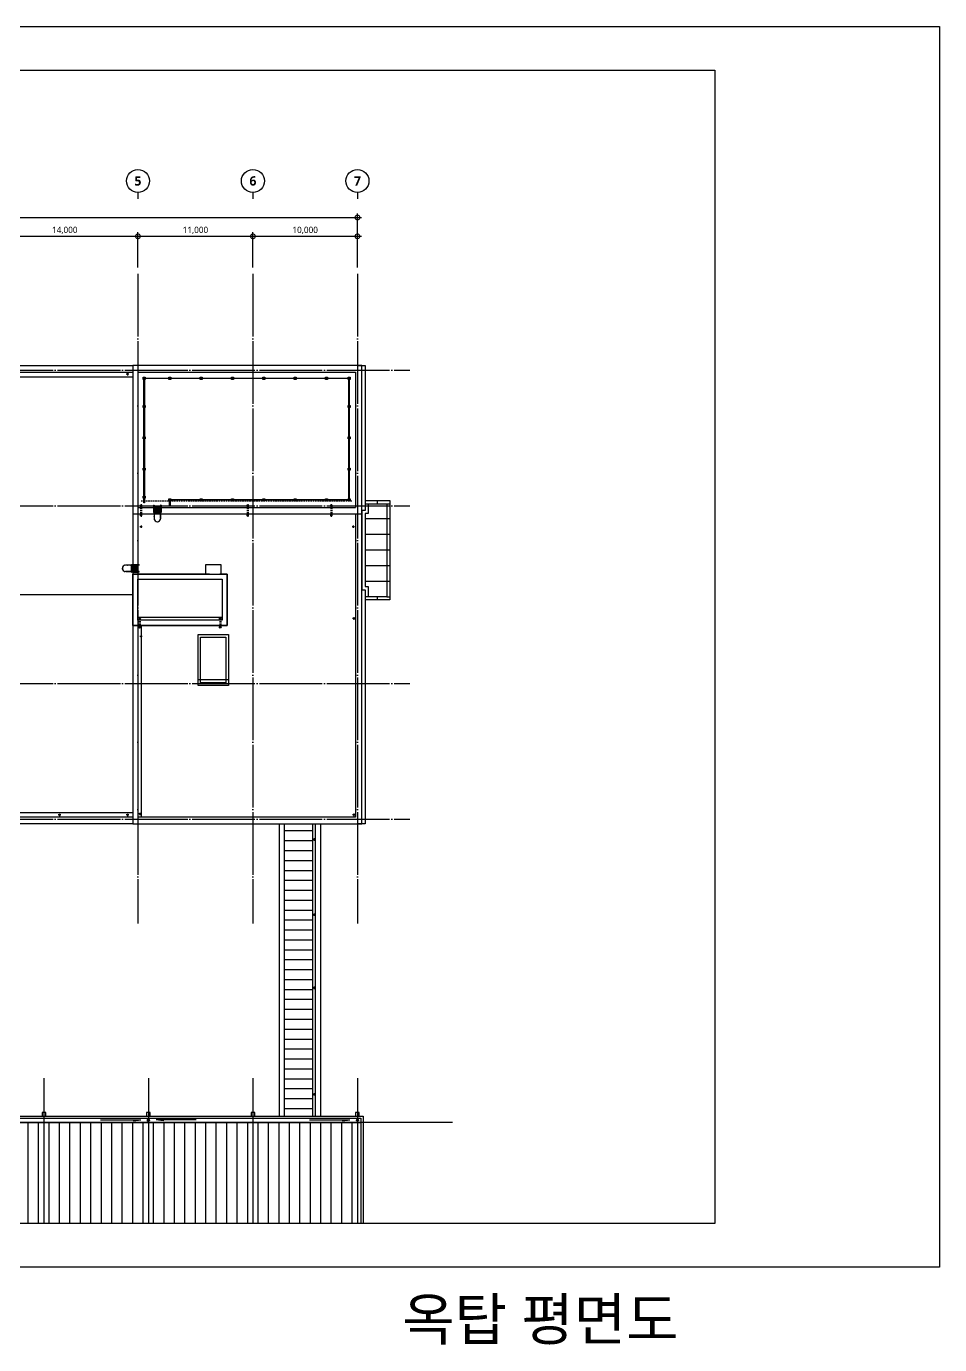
# Model space of a CAD drawing. Header units: millimetres. Extents: x -168200 to 672800, y -7409 to 118800.
# Drawn here: x 585427 to 672800, y -7409 to 118800 of the extents above; entities that cross this region are included whole.
import ezdxf
from ezdxf.enums import TextEntityAlignment as Align
from ezdxf.xclip import XClip

# ---------------------------------------------------------------- set-up
doc = ezdxf.new("R2010")
doc.units = ezdxf.units.MM
doc.header["$LTSCALE"] = 200
doc.header["$XCLIPFRAME"] = 0
for name, pattern in [('CEN', [62, 60, -1, 0, -1]), ('CEN-GAUN', [32.2, 30, -1, 0.2, -1]), ('CENTER', [50.8, 31.75, -6.35, 6.35, -6.35]), ('HIDD', [1.05, 0.6, -0.45]), ('HIDDEN', [0.375, 0.25, -0.125]), ('XR01-B21-EA-1-P$0$HID', [2.3, 1.5, -0.8])]:
    doc.linetypes.add(name, pattern=pattern)
doc.layers.get('DEFPOINTS').update_dxf_attribs({"color": 137})
for name, color, linetype in [('1 BA', 9, 'Continuous'), ('1 CEN', 15, 'CEN-GAUN'), ('WALL-D', 3, 'Continuous'), ('입면선', 252, 'Continuous'), ('중심선', 252, 'CENTER')]:
    doc.layers.add(name, color=color, linetype=linetype)
doc.styles.add('$0$스타일1', font='malgun.ttf')
doc.styles.get("Standard").update_dxf_attribs({"font": 'malgun.ttf'})
doc.styles.add('스타일2', font='malgunbd.ttf')
doc.dimstyles.new('CJA', dxfattribs={"dimscale": 300, "dimtxt": 2.7, "dimasz": 1, "dimexe": 2, "dimexo": 3, "dimgap": 1, "dimtad": 1, "dimdec": 0, "dimzin": 1, "dimdsep": 46, "dimlunit": 6, "dimtxsty": '$0$스타일1', "dimblk": 'CJDOT', "dimcen": 0.09, "dimdle": 1, "dimclrd": 256, "dimclre": 256, "dimclrt": 3, "dimadec": 0, "dimazin": 0, "dimtfac": 1, "dimtdec": 0, "dimtix": 1, "dimtmove": 2, "dimatfit": 3, "dimldrblk": 'CJDOT', "dimfxl": 1, "dimtolj": 1, "dimtzin": 1, "dimarcsym": 0})

# ---------------------------------------------------------------- blocks, each defined once
blk = doc.blocks.new('I-Center 지붕 평면도')
at = {"layer": '입면선', "ltscale": 200}
for p, q in [((-100350, 570), (540, 570)), ((-100150, 370), (340, 370)), ((-24582, 205), (-20736, 205)), ((-21428, 205), (-21428, 105)), ((-21428, 105), (-20736, 205)), ((-15418, 205), (-19264, 205)), ((-18572, 105), (-19264, 205)), ((-18572, 205), (-18572, 105)), ((-4582, 205), (-736, 205)), ((-1428, 205), (-1428, 105)), ((-1428, 105), (-736, 205)), ((340, 370), (340, -60500)), ((540, 570), (540, -60700)), ((-100150, -30), (340, -30))]:
    blk.add_line(p, q, dxfattribs=at)
at = {"layer": '입면선', "ltscale": 20}
for p, q in [((-31500, -130), (-31500, -30)), ((-31500, -15000), (-31500, -130)), ((-30500, -130), (-30500, -30)), ((-30500, -15000), (-30500, -130)), ((-29500, -130), (-29500, -30)), ((-29500, -15000), (-29500, -130)), ((-28500, -130), (-28500, -30)), ((-28500, -15000), (-28500, -130)), ((-27500, -130), (-27500, -30)), ((-27500, -15000), (-27500, -130)), ((-26500, -130), (-26500, -30)), ((-26500, -15000), (-26500, -130)), ((-25500, -130), (-25500, -30)), ((-25500, -15000), (-25500, -130)), ((-24500, -130), (-24500, -30)), ((-24500, -15000), (-24500, -130)), ((-23500, -130), (-23500, -30)), ((-23500, -29700), (-23500, -130)), ((-22500, -130), (-22500, -30)), ((-22500, -29700), (-22500, -130)), ((-21500, -130), (-21500, -30)), ((-21500, -15000), (-21500, -130)), ((-20500, -130), (-20500, -30)), ((-20500, -15000), (-20500, -130)), ((-19500, -130), (-19500, -30)), ((-19500, -15000), (-19500, -130)), ((-18500, -130), (-18500, -30)), ((-18500, -15000), (-18500, -130)), ((-17500, -130), (-17500, -30)), ((-17500, -15000), (-17500, -130)), ((-16500, -130), (-16500, -30)), ((-16500, -15000), (-16500, -130)), ((-15500, -130), (-15500, -30)), ((-15500, -15000), (-15500, -130)), ((-14500, -130), (-14500, -30)), ((-14500, -15000), (-14500, -130)), ((-13500, -130), (-13500, -30)), ((-13500, -15000), (-13500, -130)), ((-12500, -130), (-12500, -30)), ((-12500, -15000), (-12500, -130)), ((-11500, -130), (-11500, -30)), ((-11500, -15000), (-11500, -130)), ((-10500, -130), (-10500, -30)), ((-10500, -15000), (-10500, -130)), ((-9500, -130), (-9500, -30)), ((-9500, -15000), (-9500, -130)), ((-8500, -130), (-8500, -30)), ((-8500, -15000), (-8500, -130)), ((-7500, -130), (-7500, -30)), ((-7500, -15000), (-7500, -130)), ((-6500, -130), (-6500, -30)), ((-6500, -15000), (-6500, -130)), ((-5500, -130), (-5500, -30)), ((-5500, -15000), (-5500, -130)), ((-4500, -130), (-4500, -30)), ((-4500, -15000), (-4500, -130)), ((-3500, -130), (-3500, -30)), ((-3500, -15000), (-3500, -130)), ((-2500, -130), (-2500, -30)), ((-2500, -15000), (-2500, -130)), ((-1500, -130), (-1500, -30)), ((-1500, -15000), (-1500, -130)), ((-500, -130), (-500, -30)), ((-500, -15000), (-500, -130))]:
    blk.add_line(p, q, dxfattribs=at)
at = {"layer": '입면선', "ltscale": 200}
for points in [[(-30175, 570), (-29825, 570), (-29825, 920), (-30175, 920)], [(-20175, 570), (-19825, 570), (-19825, 920), (-20175, 920)], [(-10175, 570), (-9825, 570), (-9825, 920), (-10175, 920)], [(-175, 570), (175, 570), (175, 920), (-175, 920)]]:
    blk.add_lwpolyline(points, close=True, dxfattribs=at)
for centre in [(-20000, 170), (0, 170)]:
    blk.add_circle(centre, 100, dxfattribs=at)
at = {"layer": '중심선', "ltscale": 200}
for p, q in [((-30000, 4213), (-30000, -71576)), ((-20000, 4213), (-20000, -71576)), ((-10000, 4213), (-10000, -71576)), ((0, 4213), (0, -71576)), ((-109508, 0), (9087, 0))]:
    blk.add_line(p, q, dxfattribs=at)
blk = doc.blocks.new('sheet-line')
at = {"layer": 'DEFPOINTS'}
blk.add_lwpolyline([(168200, -356400), (0, -356400), (0, -237600), (168200, -237600)], close=True, dxfattribs=at)
blk = doc.blocks.new('_DotSmall')
at = {"color": 0, "linetype": 'ByBlock', "const_width": 0.5}
blk.add_lwpolyline([(-0.0625, 0, 1), (0.0625, 0, 1)], format="xyb", close=True, dxfattribs=at)
blk = doc.blocks.new('*D42')
at = {"layer": '1 BA', "transparency": 16777216}
blk.add_line((545700, 100500), (617500, 100500), dxfattribs=at)
at = {"layer": '1 BA', "lineweight": -2, "transparency": 16777216}
for p, q in [((546100, 95700), (546100, 100900)), ((617100, 95700), (617100, 100900))]:
    blk.add_line(p, q, dxfattribs=at)
at = {"layer": 'DEFPOINTS', "color": 0, "transparency": 16777216}
for p in [(617100, 100500), (546100, 95100), (617100, 95100)]:
    blk.add_point(p, dxfattribs=at)
at = {"layer": '1 BA', "transparency": 16777216, "xscale": 900, "yscale": 900, "zscale": 900, "rotation": 180}
blk.add_blockref('_DotSmall', (546100, 100500), dxfattribs=at)
at = {"layer": '1 BA', "transparency": 16777216, "xscale": 900, "yscale": 900, "zscale": 900}
blk.add_blockref('_DotSmall', (617100, 100500), dxfattribs=at)
at = {"layer": '1 BA', "color": 0, "transparency": 16777216, "insert": (581600, 101062), "char_height": 600, "attachment_point": 5, "style": '$0$스타일1'}
blk.add_mtext('\\A1;71,000', dxfattribs=at)
blk = doc.blocks.new('CJDOT')
blk.add_line((-2, 0), (2, 0))
at = {"const_width": 0.5}
blk.add_lwpolyline([(-0.25, 0, 1), (0.25, 0, 1)], format="xyb", close=True, dxfattribs=at)
blk = doc.blocks.new('*D41')
at = {"layer": '1 BA', "transparency": 16777216}
blk.add_line((606700, 98700), (617500, 98700), dxfattribs=at)
at = {"layer": '1 BA', "lineweight": -2, "transparency": 16777216}
for p, q in [((607100, 95700), (607100, 99100)), ((617100, 95700), (617100, 99100))]:
    blk.add_line(p, q, dxfattribs=at)
at = {"layer": 'DEFPOINTS', "color": 0, "transparency": 16777216}
for p in [(617100, 98700), (607100, 95100), (617100, 95100)]:
    blk.add_point(p, dxfattribs=at)
at = {"layer": '1 BA', "transparency": 16777216, "xscale": 900, "yscale": 900, "zscale": 900, "rotation": 180}
blk.add_blockref('_DotSmall', (607100, 98700), dxfattribs=at)
at = {"layer": '1 BA', "transparency": 16777216, "xscale": 900, "yscale": 900, "zscale": 900}
blk.add_blockref('_DotSmall', (617100, 98700), dxfattribs=at)
at = {"layer": '1 BA', "color": 0, "transparency": 16777216, "insert": (612100, 99262), "char_height": 600, "attachment_point": 5, "style": '$0$스타일1'}
blk.add_mtext('\\A1;10,000', dxfattribs=at)
blk = doc.blocks.new('*D44')
at = {"layer": '1 BA', "transparency": 16777216}
blk.add_line((595700, 98700), (607500, 98700), dxfattribs=at)
at = {"layer": '1 BA', "lineweight": -2, "transparency": 16777216}
for p, q in [((596100, 95700), (596100, 99100)), ((607100, 95700), (607100, 99100))]:
    blk.add_line(p, q, dxfattribs=at)
at = {"layer": 'DEFPOINTS', "color": 0, "transparency": 16777216}
for p in [(607100, 98700), (596100, 95100), (607100, 95100)]:
    blk.add_point(p, dxfattribs=at)
at = {"layer": '1 BA', "transparency": 16777216, "xscale": 900, "yscale": 900, "zscale": 900, "rotation": 180}
blk.add_blockref('_DotSmall', (596100, 98700), dxfattribs=at)
at = {"layer": '1 BA', "transparency": 16777216, "xscale": 900, "yscale": 900, "zscale": 900}
blk.add_blockref('_DotSmall', (607100, 98700), dxfattribs=at)
at = {"layer": '1 BA', "color": 0, "transparency": 16777216, "insert": (601600, 99262), "char_height": 600, "attachment_point": 5, "style": '$0$스타일1'}
blk.add_mtext('\\A1;11,000', dxfattribs=at)
blk = doc.blocks.new('*D43')
at = {"layer": '1 BA', "transparency": 16777216}
blk.add_line((581700, 98700), (596500, 98700), dxfattribs=at)
at = {"layer": '1 BA', "lineweight": -2, "transparency": 16777216}
for p, q in [((582100, 95700), (582100, 99100)), ((596100, 95700), (596100, 99100))]:
    blk.add_line(p, q, dxfattribs=at)
at = {"layer": 'DEFPOINTS', "color": 0, "transparency": 16777216}
for p in [(596100, 98700), (582100, 95100), (596100, 95100)]:
    blk.add_point(p, dxfattribs=at)
at = {"layer": '1 BA', "transparency": 16777216, "xscale": 900, "yscale": 900, "zscale": 900, "rotation": 180}
blk.add_blockref('_DotSmall', (582100, 98700), dxfattribs=at)
at = {"layer": '1 BA', "transparency": 16777216, "xscale": 900, "yscale": 900, "zscale": 900}
blk.add_blockref('_DotSmall', (596100, 98700), dxfattribs=at)
at = {"layer": '1 BA', "color": 0, "transparency": 16777216, "insert": (589100, 99262), "char_height": 600, "attachment_point": 5, "style": '$0$스타일1'}
blk.add_mtext('\\A1;14,000', dxfattribs=at)

msp = doc.modelspace()

# ---------------------------------------------------------------- linework, layer by layer
at = {"layer": '1 BA'}
for p, q in [((596100, 102900), (596100, 102300)), ((607100, 102900), (607100, 102300)), ((617100, 102900), (617100, 102300)), ((545665, 86335), (595600, 86335)), ((617535, 86335), (595600, 86335)), ((595600, 86335), (595600, 42465)), ((617100, 86335), (617835, 86335)), ((617535, 42465), (617535, 86335)), ((617835, 86335), (617835, 72465)), ((546300, 85700), (595600, 85700)), ((546300, 85250), (595600, 85250)), ((595216.7, 85500), (594983.3, 85500)), ((595100, 85616.7), (595100, 85383.3)), ((596100, 85700), (596100, 72725)), ((596100, 85700), (616900, 85700)), ((596600, 85000), (596600, 85200)), ((596600, 85200), (596800, 85200)), ((596800, 85000), (596600, 85000)), ((596675, 73190), (596675, 85125)), ((596675, 85125), (616325, 85125)), ((616275, 85075), (596725, 85075)), ((596725, 85075), (596725, 73190)), ((596800, 85200), (596800, 85000)), ((599050, 85000), (599050, 85200)), ((599050, 85200), (599250, 85200)), ((599250, 85000), (599050, 85000)), ((599250, 85200), (599250, 85000)), ((602050, 85000), (602050, 85200)), ((602050, 85200), (602250, 85200)), ((602250, 85000), (602050, 85000)), ((602250, 85200), (602250, 85000)), ((605050, 85000), (605050, 85200)), ((605050, 85200), (605250, 85200)), ((605250, 85000), (605050, 85000)), ((605250, 85200), (605250, 85000)), ((608050, 85000), (608050, 85200)), ((608050, 85200), (608250, 85200)), ((608250, 85000), (608050, 85000)), ((608250, 85200), (608250, 85000)), ((611050, 85000), (611050, 85200)), ((611050, 85200), (611250, 85200)), ((611250, 85000), (611050, 85000)), ((611250, 85200), (611250, 85000)), ((614050, 85000), (614050, 85200)), ((614050, 85200), (614250, 85200)), ((614250, 85000), (614050, 85000)), ((614250, 85200), (614250, 85000)), ((616200, 85000), (616200, 85200)), ((616200, 85200), (616400, 85200)), ((616400, 85000), (616200, 85000)), ((616275, 73500), (616275, 85075)), ((616325, 85125), (616325, 73450)), ((616400, 85200), (616400, 85000)), ((616900, 85700), (616900, 72725)), ((596600, 82300), (596600, 82500)), ((596600, 82500), (596800, 82500)), ((596800, 82300), (596600, 82300)), ((596800, 82500), (596800, 82300)), ((616200, 82300), (616200, 82500)), ((616200, 82500), (616400, 82500)), ((616400, 82300), (616200, 82300)), ((616400, 82500), (616400, 82300)), ((596600, 79300), (596600, 79500)), ((596600, 79500), (596800, 79500)), ((596800, 79300), (596600, 79300)), ((596800, 79500), (596800, 79300)), ((616200, 79300), (616200, 79500)), ((616200, 79500), (616400, 79500)), ((616400, 79300), (616200, 79300)), ((616400, 79500), (616400, 79300)), ((596600, 76300), (596600, 76500)), ((596600, 76500), (596800, 76500)), ((596800, 76300), (596600, 76300)), ((596800, 76500), (596800, 76300)), ((616200, 76300), (616200, 76500)), ((616200, 76500), (616400, 76500)), ((616400, 76300), (616200, 76300)), ((616400, 76500), (616400, 76300)), ((596600, 73615), (596600, 73815)), ((596600, 73815), (596800, 73815)), ((596800, 73615), (596600, 73615)), ((596800, 73815), (596800, 73615)), ((599050, 73375), (599050, 73575)), ((599050, 73575), (599250, 73575)), ((599250, 73375), (599050, 73375)), ((599125, 73500), (616275, 73500)), ((599125, 72950), (599125, 73500)), ((616325, 73450), (599175, 73450)), ((599175, 73450), (599175, 72950)), ((599250, 73575), (599250, 73375)), ((602050, 73375), (602050, 73575)), ((602050, 73575), (602250, 73575)), ((602250, 73375), (602050, 73375)), ((602250, 73575), (602250, 73375)), ((605050, 73375), (605050, 73575)), ((605050, 73575), (605250, 73575)), ((605250, 73375), (605050, 73375)), ((605250, 73575), (605250, 73375)), ((608050, 73375), (608050, 73575)), ((608050, 73575), (608250, 73575)), ((608250, 73375), (608050, 73375)), ((608250, 73575), (608250, 73375)), ((611050, 73375), (611050, 73575)), ((611050, 73575), (611250, 73575)), ((611250, 73375), (611050, 73375)), ((611250, 73575), (611250, 73375)), ((614050, 73375), (614050, 73575)), ((614050, 73575), (614250, 73575)), ((614250, 73375), (614050, 73375)), ((614250, 73575), (614250, 73375)), ((616200, 73375), (616200, 73575)), ((616200, 73575), (616400, 73575)), ((616400, 73375), (616200, 73375)), ((616400, 73575), (616400, 73375)), ((617835, 73400), (620200, 73400)), ((619017.5, 73100), (619017.5, 73400)), ((620200, 73400), (620200, 63900)), ((595600, 72115), (617535, 72115)), ((596100, 72725), (616900, 72725)), ((596100, 72115), (596100, 66310)), ((596516.7, 72925), (596283.3, 72925)), ((596516.7, 71965), (596283.3, 71965)), ((596400, 73041.7), (596400, 72808.3)), ((596400, 72081.7), (596400, 71848.3)), ((596725, 73190), (596675, 73190)), ((597647.8, 72257.9), (597596, 72257.9)), ((597596, 72257.9), (597596, 72255.8)), ((597599.1, 72252.7), (597635.9, 72252.7)), ((597600, 72965.1), (597600, 72257.9)), ((597600, 72965.1), (597654, 72965.1)), ((597600, 72855), (597600, 72355)), ((598308, 72855), (597600, 72855)), ((597600, 72355), (598308, 72355)), ((597600, 72257.9), (597654, 72257.9)), ((597642.6, 72245.9), (597642.6, 72157.4)), ((597645.7, 72154.2), (597647.8, 72154.2)), ((597647.8, 72154.2), (597647.8, 72257.9)), ((597647.8, 72237.1), (597647.8, 71662.1)), ((597647.8, 72237.1), (597654, 72237.1)), ((597654, 72965.1), (597654, 72257.9)), ((597654, 72237.1), (597654, 71662.2)), ((597654, 72214), (598247.8, 72214)), ((597654, 72198.1), (598247.8, 72198.1)), ((597711.7, 72355), (597657.7, 72355)), ((597657.7, 72355), (597711.7, 72355)), ((598193.4, 72355), (598139.4, 72355)), ((598139.4, 72355), (598193.4, 72355)), ((598254, 72237.1), (598247.8, 72237.1)), ((598247.8, 72237.1), (598247.8, 71662.2)), ((598254, 72965.1), (598254, 72257.9)), ((598308, 72965.1), (598254, 72965.1)), ((598308, 72257.9), (598254, 72257.9)), ((598254, 72257.9), (598305.8, 72257.9)), ((598254, 72154.2), (598254, 72257.9)), ((598254, 71729.4), (598254, 72237.1)), ((598256.1, 72154.2), (598254, 72154.2)), ((598259.2, 72245.9), (598259.2, 72157.4)), ((598302.7, 72252.7), (598265.9, 72252.7)), ((598305.8, 72257.9), (598305.8, 72255.8)), ((598308, 72965.1), (598308, 72257.9)), ((598308, 72355), (598308, 72855)), ((599175, 72950), (599125, 72950)), ((606716.7, 72925), (606483.3, 72925)), ((606716.7, 71965), (606483.3, 71965)), ((606600, 73041.7), (606600, 72808.3)), ((606600, 72081.7), (606600, 71848.3)), ((614716.7, 72925), (614483.3, 72925)), ((614716.7, 71965), (614483.3, 71965)), ((614600, 73041.7), (614600, 72808.3)), ((614600, 72081.7), (614600, 71848.3)), ((616900, 72115), (616900, 43100)), ((617835, 72465), (617535, 72465)), ((617535, 72465), (617535, 64870)), ((617835, 73100), (619900, 73100)), ((618135, 72165), (617835, 72165)), ((617835, 72165), (617835, 65170)), ((618135, 73100), (618135, 72165)), ((619900, 73100), (620200, 73100)), ((619900, 73100), (619900, 64200)), ((596516.7, 70900), (596283.3, 70900)), ((596400, 71016.7), (596400, 70783.3)), ((597642.6, 71828.6), (597642.6, 71870)), ((597642.6, 71870), (597647.8, 71870)), ((597647.8, 71828.6), (597642.6, 71828.6)), ((597655.5, 71594.2), (597649.9, 71592.2)), ((597667.6, 71554.5), (597662.3, 71552.6)), ((597930.2, 71359.9), (597930.2, 71354.5)), ((597971.6, 71359.9), (597971.6, 71354.5)), ((598234, 71554.5), (598239.3, 71552.6)), ((598246.1, 71594.2), (598251.7, 71592.2)), ((598254, 71870), (598259.2, 71870)), ((598259.2, 71828.6), (598254, 71828.6)), ((598254, 71729.4), (598254, 71667.4)), ((598254, 71667.4), (598254, 71662.1)), ((598259.2, 71870), (598259.2, 71828.6)), ((616816.7, 70900), (616583.3, 70900)), ((616700, 71016.7), (616700, 70783.3)), ((620200, 71650), (617835, 71650)), ((620200, 70150), (617835, 70150)), ((620200, 68650), (617835, 68650)), ((594604.9, 66927.8), (594599.5, 66927.8)), ((594799.5, 67190.4), (594797.6, 67195.7)), ((594839.2, 67202.5), (594837.2, 67208.1)), ((595482.1, 67210.2), (594907.1, 67210.2)), ((595482.1, 67204), (594907.2, 67204)), ((595073.6, 67210.2), (595073.6, 67215.4)), ((595073.6, 67215.4), (595115, 67215.4)), ((595115, 67215.4), (595115, 67210.2)), ((595399.2, 67212.3), (595399.2, 67210.2)), ((595399.2, 67210.2), (595502.9, 67210.2)), ((595490.9, 67215.4), (595402.4, 67215.4)), ((595443.1, 67204), (595443.1, 66610.2)), ((595459, 67204), (595459, 66610.2)), ((595482.1, 67210.2), (595482.1, 67204)), ((595497.7, 67258.9), (595497.7, 67222.1)), ((595502.9, 67262), (595500.8, 67262)), ((595502.9, 67210.2), (595502.9, 67262)), ((596210.1, 67258), (595502.9, 67258)), ((595502.9, 67258), (595502.9, 67204)), ((596210.1, 67204), (595502.9, 67204)), ((596100, 67258), (595600, 67258)), ((595600, 67258), (595600, 66550)), ((595600, 67146.3), (595600, 67200.3)), ((595600, 67200.3), (595600, 67146.3)), ((596100, 66550), (596100, 67258)), ((596210.1, 67258), (596210.1, 67204)), ((604075, 67260), (602575, 67260)), ((602575, 67260), (602575, 66360)), ((604075, 66360), (604075, 67260)), ((620200, 67150), (617835, 67150)), ((594604.9, 66886.4), (594599.5, 66886.4)), ((594799.5, 66624), (594797.6, 66618.7)), ((594839.2, 66611.9), (594837.2, 66606.3)), ((594912.4, 66604), (594907.1, 66604)), ((595482.1, 66610.2), (594907.2, 66610.2)), ((594974.4, 66604), (594912.4, 66604)), ((594974.4, 66604), (595482.1, 66604)), ((595073.6, 66598.8), (595073.6, 66604)), ((595115, 66598.8), (595073.6, 66598.8)), ((595115, 66604), (595115, 66598.8)), ((595399.2, 66601.9), (595399.2, 66604)), ((595399.2, 66604), (595502.9, 66604)), ((595490.9, 66598.8), (595402.4, 66598.8)), ((595482.1, 66604), (595482.1, 66610.2)), ((595497.7, 66555.3), (595497.7, 66592.1)), ((595502.9, 66552.2), (595500.8, 66552.2)), ((596210.1, 66604), (595502.9, 66604)), ((595502.9, 66550), (595502.9, 66604)), ((595502.9, 66604), (595502.9, 66552.2)), ((596210.1, 66550), (595502.9, 66550)), ((595600, 66664.6), (595600, 66718.6)), ((595600, 66718.6), (595600, 66664.6)), ((595600, 66550), (596100, 66550)), ((602945, 66360), (595600, 66360)), ((595600, 66360), (595600, 61440)), ((595600, 66360), (604645, 66360)), ((595600, 61440), (595600, 66360)), ((596100, 65860), (604145, 65860)), ((596100, 61940), (596100, 65860)), ((596210.1, 66550), (596210.1, 66604)), ((604645, 66360), (603945, 66360)), ((604145, 65860), (604145, 61940)), ((604645, 61440), (604645, 66360)), ((604645, 66360), (604645, 61440)), ((620200, 65650), (617835, 65650)), ((546300, 64400), (595600, 64400)), ((617535, 64870), (617835, 64870)), ((617835, 65170), (618135, 65170)), ((617835, 64870), (617835, 42465)), ((618135, 65170), (618135, 64200)), ((619900, 64200), (617835, 64200)), ((620200, 63900), (617835, 63900)), ((619017.5, 63900), (619017.5, 64200)), ((619900, 64200), (620200, 64200)), ((596100, 62240), (604145, 62240)), ((604145, 61940), (596100, 61940)), ((616866.7, 62115), (616633.3, 62115)), ((616750, 62231.7), (616750, 61998.3)), ((595600, 61440), (604645, 61440)), ((604645, 61440), (595600, 61440)), ((596100, 61440), (596100, 43100)), ((596400, 61440), (596400, 43100)), ((596516.7, 60400), (596283.3, 60400)), ((596400, 60516.7), (596400, 60283.3)), ((601850, 55700), (601850, 60575)), ((601850, 60575), (604750, 60575)), ((602100, 55950), (602100, 60325)), ((602100, 60325), (604500, 60325)), ((604500, 60325), (604500, 55950)), ((604750, 60575), (604750, 55700)), ((604750, 55700), (601850, 55700)), ((604500, 55950), (602100, 55950)), ((546300, 43550), (595600, 43550)), ((595600, 43100), (546300, 43100)), ((588716.7, 43300), (588483.3, 43300)), ((588600, 43416.7), (588600, 43183.3)), ((595216.7, 43300), (594983.3, 43300)), ((595100, 43416.7), (595100, 43183.3)), ((616900, 43100), (596100, 43100)), ((596388.2, 43400), (596154.9, 43400)), ((596271.6, 43516.7), (596271.6, 43283.3)), ((616866.7, 43315), (616633.3, 43315)), ((616750, 43431.7), (616750, 43198.3)), ((595600, 42465), (545665, 42465)), ((595600, 42465), (617535, 42465)), ((609600, 42465), (609600, 14440)), ((610100, 42465), (610100, 14440)), ((612800, 42465), (612800, 14440)), ((613100, 14440), (613100, 42465)), ((613600, 14440), (613600, 42465)), ((617835, 42465), (617100, 42465)), ((612833.3, 40950), (613066.7, 40950)), ((612950, 41066.7), (612950, 40833.3)), ((612833.3, 33750), (613066.7, 33750)), ((612950, 33866.7), (612950, 33633.3)), ((612833.3, 26750), (613066.7, 26750)), ((612950, 26866.7), (612950, 26633.3)), ((612833.3, 16550), (613066.7, 16550)), ((612950, 16666.7), (612950, 16433.3))]:
    msp.add_line(p, q, dxfattribs=at)
at = {"layer": '1 BA', "linetype": 'HIDDEN', "ltscale": 3}
msp.add_line((596400, 73375), (616600, 73375), dxfattribs=at)
at = {"layer": '1 BA', "linetype": 'HIDD'}
for p, q in [((596350, 72925), (596350, 71965)), ((596450, 72925), (596450, 71965)), ((606550, 72925), (606550, 71965)), ((606650, 72925), (606650, 71965)), ((614550, 72925), (614550, 71965)), ((614650, 72925), (614650, 71965)), ((596226.5, 62065), (596226.5, 61265)), ((596301.5, 62065), (596301.5, 61265)), ((603943.5, 62065), (603943.5, 61265)), ((604018.5, 62065), (604018.5, 61265))]:
    msp.add_line(p, q, dxfattribs=at)
at = {"layer": '1 BA', "linetype": 'Continuous'}
for p, q in [((598308, 72852.4), (597600, 72852.4)), ((598308, 72773.1), (597600, 72773.1)), ((598308, 72693.7), (597600, 72693.7)), ((598308, 72614.3), (597600, 72614.3)), ((598308, 72534.9), (597600, 72534.9)), ((598308, 72455.6), (597600, 72455.6)), ((598308, 72376.2), (597600, 72376.2)), ((597795.3, 72855), (597795.3, 72355)), ((598112.8, 72855), (598112.8, 72355)), ((596100, 67062.8), (595600, 67062.8)), ((595621.2, 66550), (595621.2, 67258)), ((595700.6, 66550), (595700.6, 67258)), ((595779.9, 66550), (595779.9, 67258)), ((595859.3, 66550), (595859.3, 67258)), ((595938.7, 66550), (595938.7, 67258)), ((596018.1, 66550), (596018.1, 67258)), ((596097.4, 66550), (596097.4, 67258)), ((596100, 66745.3), (595600, 66745.3)), ((610100, 41800), (612800, 41800)), ((610100, 40850), (612800, 40850)), ((610100, 39900), (612800, 39900)), ((610100, 38950), (612800, 38950)), ((610100, 38000), (612800, 38000)), ((610100, 37050), (612800, 37050)), ((610100, 36100), (612800, 36100)), ((610100, 35150), (612800, 35150)), ((610100, 34200), (612800, 34200)), ((610100, 33250), (612800, 33250)), ((610100, 32300), (612800, 32300)), ((610100, 31350), (612800, 31350)), ((610100, 30400), (612800, 30400)), ((610100, 29450), (612800, 29450)), ((610100, 28500), (612800, 28500)), ((610100, 27550), (612800, 27550)), ((610100, 26600), (612800, 26600)), ((610100, 25650), (612800, 25650)), ((610100, 24700), (612800, 24700)), ((610100, 23750), (612800, 23750)), ((610100, 22800), (612800, 22800)), ((610100, 21850), (612800, 21850)), ((610100, 20900), (612800, 20900)), ((610100, 19950), (612800, 19950)), ((610100, 19000), (612800, 19000)), ((610100, 18050), (612800, 18050)), ((610100, 17100), (612800, 17100)), ((610100, 16150), (612800, 16150)), ((610100, 15200), (612800, 15200))]:
    msp.add_line(p, q, dxfattribs=at)
at = {"layer": '1 BA', "linetype": 'XR01-B21-EA-1-P$0$HID'}
for p, q in [((597648.6, 72965.1), (597648.6, 72257.9)), ((598259.4, 72965.1), (598259.4, 72257.9)), ((596210.1, 67209.4), (595502.9, 67209.4)), ((596210.1, 66598.6), (595502.9, 66598.6))]:
    msp.add_line(p, q, dxfattribs=at)
at = {"layer": '1 BA', "linetype": 'CEN'}
msp.add_line((604800.3, 56225), (601850.3, 56225), dxfattribs=at)
at = {"layer": '1 BA'}
for centre, radius in [((596100, 104000), 1100), ((607100, 104000), 1100), ((617100, 104000), 1100), ((595100, 85500), 50), ((596400, 72925), 50), ((596400, 71965), 50), ((606600, 72925), 50), ((606600, 71965), 50), ((614600, 72925), 50), ((614600, 71965), 50), ((596400, 70900), 50), ((616700, 70900), 50), ((596264, 62065), 87.5), ((596264, 62065), 37.5), ((603981, 62065), 87.5), ((603981, 62065), 37.5), ((616750, 62115), 50), ((596264, 61265), 87.5), ((596264, 61265), 37.5), ((603981, 61265), 87.5), ((603981, 61265), 37.5), ((596400, 60400), 50), ((588600, 43300), 50), ((595100, 43300), 50), ((596271.6, 43400), 50), ((616750, 43315), 50), ((612950, 40950), 50), ((612950, 33750), 50), ((612950, 26750), 50), ((612950, 16550), 50)]:
    msp.add_circle(centre, radius, dxfattribs=at)
for centre, radius, start, end in [((597599.1, 72255.8), 3.11, 180, 270), ((597635.9, 72245.9), 6.73, 0, 90), ((597645.7, 72157.4), 3.11, 180, 270), ((598256.1, 72157.4), 3.11, 270, 0), ((598265.9, 72245.9), 6.73, 90, 180), ((598302.7, 72255.8), 3.11, 270, 0), ((597950.9, 71662.3), 303.1, 179.984191, 359.984191), ((597964.8, 71669), 324.1, 193.699797, 201.040763), ((597950.9, 71662.3), 296.9, 179.984191, 359.984191), ((597950.9, 71677.1), 323.3, 266.324674, 273.675326), ((597936.8, 71669), 324.1, 338.959237, 346.300203), ((594922.1, 66907.1), 323.3, 176.324674, 183.675326), ((594907.3, 66907.1), 303.1, 89.984191, 269.984191), ((594907.3, 66907.1), 296.9, 89.984191, 269.984191), ((594914, 66893.2), 324.1, 103.699797, 111.040763), ((595402.4, 67212.3), 3.11, 90, 180), ((595490.9, 67222.1), 6.73, 270, 0), ((595500.8, 67258.9), 3.11, 90, 180), ((594914, 66921.2), 324.1, 248.959237, 256.300203), ((595402.4, 66601.9), 3.11, 180, 270), ((595490.9, 66592.1), 6.73, 0, 90), ((595500.8, 66555.3), 3.11, 180, 270)]:
    msp.add_arc(centre, radius, start, end, dxfattribs=at)
at = {"layer": '1 CEN'}
for p, q in [((596100, 95100), (596100, 32900)), ((607100, 95100), (607100, 32900)), ((617100, 95100), (617100, 32900)), ((536900, 85900), (622100, 85900)), ((536900, 72900), (622100, 72900)), ((536900, 55900), (622100, 55900)), ((536900, 42900), (622100, 42900))]:
    msp.add_line(p, q, dxfattribs=at)
at = {"layer": 'DEFPOINTS'}
msp.add_lwpolyline([(513900, 114600), (651300, 114600), (651300, 4200), (513900, 4200)], close=True, dxfattribs=at)

# ---------------------------------------------------------------- block references
ref = msp.add_blockref('I-Center 지붕 평면도', (617100, 13900))
XClip(ref).set_block_clipping_path([(-103200.0000000001, -9668.800941873), (34200, 100522.8029125886)])
at = {"layer": 'WALL-D'}
msp.add_blockref('sheet-line', (504600, 356400), dxfattribs=at)

# ---------------------------------------------------------------- texts
at = {"layer": '1 BA', "style": '스타일2'}
for s, p in [('5', (596100, 104000)), ('6', (607100, 104000)), ('7', (617100, 104000))]:
    msp.add_text(s, height=900, dxfattribs=at).set_placement(p, align=Align.MIDDLE)
at = {"layer": 'DEFPOINTS'}
msp.add_text('옥탑 평면도', height=4000, dxfattribs=at).set_placement((634599.2, -4983.1), align=Align.MIDDLE_CENTER)

# ---------------------------------------------------------------- dimensions: what is measured, and where the dimension line sits
at = {"layer": '1 BA'}
dim = msp.add_linear_dim(base=(617100, 100500), p1=(546100, 95100), p2=(617100, 95100), angle=180, dimstyle='CJA', override={"dimscale": 200, "dimtxt": 3, "dimasz": 4.5, "dimtxsty": '$0$스타일1', "dimblk1": 'DotSmall', "dimblk2": 'DotSmall', "dimsah": 1, "dimdle": 2, "dimclrt": 0, "dimldrblk": 'CJDOT', "dimlwd": 65535}, dxfattribs=at)
dim.commit()
dim.dimension.update_dxf_attribs({"geometry": '*D42', "text_midpoint": (581600, 101062), "dimtype": 160})
for base, p1, p2, picture, middle in [((596100, 98700), (582100, 95100), (596100, 95100), '*D43', (589100, 99262)), ((607100, 98700), (596100, 95100), (607100, 95100), '*D44', (601600, 99262)), ((617100, 98700), (607100, 95100), (617100, 95100), '*D41', (612100, 99262))]:
    dim = msp.add_linear_dim(base=base, p1=p1, p2=p2, dimstyle='CJA', override={"dimscale": 200, "dimtxt": 3, "dimasz": 4.5, "dimtxsty": '$0$스타일1', "dimblk1": 'DotSmall', "dimblk2": 'DotSmall', "dimsah": 1, "dimdle": 2, "dimclrt": 0, "dimldrblk": 'CJDOT', "dimlwd": 65535}, dxfattribs=at)
    dim.commit()
    dim.dimension.update_dxf_attribs({"geometry": picture, "text_midpoint": middle})

doc.saveas('drawing.dxf')
